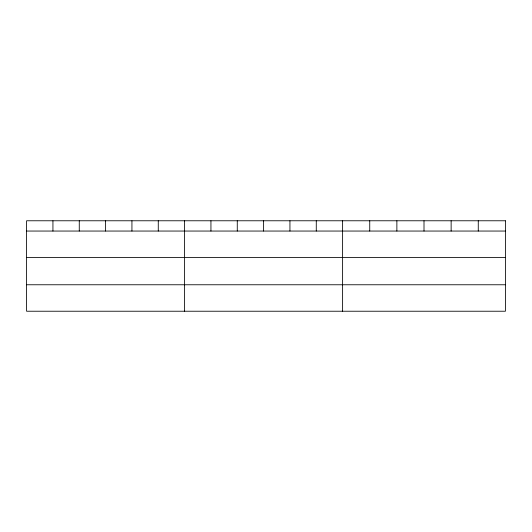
<?xml version="1.0" encoding="UTF-8"?>
<svg xmlns="http://www.w3.org/2000/svg" width="532" height="532" viewBox="0 0 532 532"><rect width="100%" height="100%" fill="white"/><g stroke="black" fill="none" stroke-linecap="round" stroke-linejoin="round"><path stroke-width="0.8" d="M26.6 231.048L505.4 231.048M26.6 257.501L505.4 257.501M26.6 284.766L505.4 284.766M478.268 220.773L478.268 231.048M451.136 220.773L451.136 231.048M424.004 220.773L424.004 231.048M396.872 220.773L396.872 231.048M369.74 220.773L369.74 231.048M342.608 220.773L342.608 311.227M316.274 220.773L316.274 231.048M289.94 220.773L289.94 231.048M263.606 220.773L263.606 231.048M237.272 220.773L237.272 231.048M210.938 220.773L210.938 231.048M184.604 220.773L184.604 311.227M158.27 220.773L158.27 231.048M131.936 220.773L131.936 231.048M105.602 220.773L105.602 231.048M79.268 220.773L79.268 231.048M52.934 220.773L52.934 231.048M505.4 220.773L26.6 220.773L26.6 311.227L505.4 311.227L505.4 220.773"/></g></svg>
